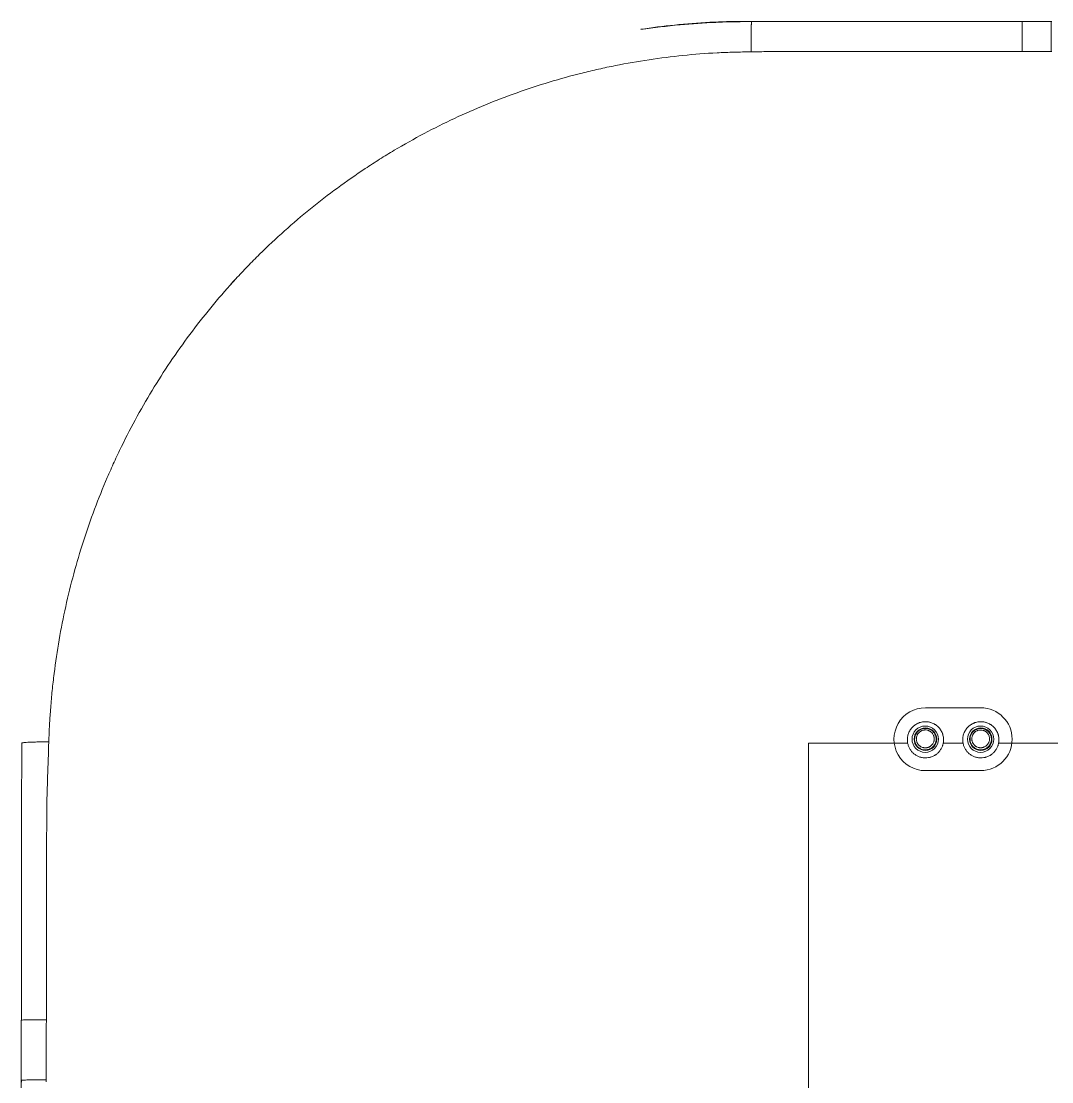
# Model space of a CAD drawing. Header units: inches. Extents: x 3778 to 56227, y -16914 to 35091.
# Drawn here: x 37742.9 to 37798.9, y 8417.1 to 8474.7 of the extents above; entities that cross this region are included whole.
import ezdxf

# ---------------------------------------------------------------- set-up
doc = ezdxf.new("R2010")
doc.units = ezdxf.units.IN
doc.header["$LTSCALE"] = 100
doc.header["$MEASUREMENT"] = 0
doc.layers.add('mark-B', color=2, linetype='Continuous', lineweight=20)
doc.layers.add('RC-LIGHT', color=7, linetype='Continuous')

# ---------------------------------------------------------------- blocks, each defined once
blk = doc.blocks.new('무풍1way 일반')
at = {"layer": 'mark-B'}
for p, q in [((548.247, -459.67), (551.257, -459.669)), ((551.256, -463.086), (548.246, -463.084)), ((544.387, -498.779), (544.412, -498.779)), ((544.387, -498.779), (544.412, -498.779))]:
    blk.add_line(p, q, dxfattribs=at)
for centre, radius in [((548.255, -461.376), 0.715), ((548.255, -461.376), 0.715), ((548.255, -461.376), 0.715), ((548.255, -461.376), 0.715), ((548.248, -461.377), 0.61), ((551.267, -461.376), 0.715), ((551.267, -461.376), 0.715), ((551.267, -461.376), 0.715), ((551.267, -461.376), 0.715), ((551.257, -461.377), 0.614)]:
    blk.add_circle(centre, radius, dxfattribs=at)
for centre, radius, start, end in [((548.248, -461.377), 1.707, 90.01687, 269.95425), ((551.257, -461.377), 1.709, 269.95425, 90.01687)]:
    blk.add_arc(centre, radius, start, end, dxfattribs=at)
for centre, major_axis, ratio, start_param, end_param in [((598.086, -446.103), (2.309, 0), 0.009278, 5.140828, 6.269135), ((598.086, -446.103), (2.309, 0), 0.009278, 5.140828, 6.269135), ((545.995, -498.092), (0, -2.309), 0.000111, 0.01394, 1.26906), ((545.995, -498.092), (0, -2.309), 0.000111, 0.01394, 1.26906)]:
    blk.add_ellipse(centre, major_axis=major_axis, ratio=ratio, start_param=start_param, end_param=end_param, dxfattribs=at)
for points, degree in [([(600.325, -40.672), (600.375, -174.728), (600.395, -308.782), (600.411, -442.837)], 3), ([(600.325, -40.672), (600.375, -174.728), (600.395, -308.782), (600.411, -442.837)], 3), ([(600.395, -442.837), (600.411, -442.837)], 1), ([(600.395, -442.837), (600.411, -442.837)], 1), ([(550.287, -461.163), (549.929, -461.163), (549.57, -461.163), (549.212, -461.163)], 3), ([(550.287, -461.163), (549.929, -461.163), (549.57, -461.163), (549.212, -461.163)], 3), ([(557.612, -461.163), (555.816, -461.163), (554.02, -461.163), (552.222, -461.163)], 3), ([(557.612, -461.163), (555.816, -461.163), (554.02, -461.163), (552.222, -461.163)], 3), ([(600.373, -461.165), (600.389, -461.165)], 1), ([(600.373, -461.165), (600.389, -461.165)], 1), ([(544.412, -500.402), (544.404, -500.402), (544.395, -500.402), (544.387, -500.402)], 3), ([(544.412, -500.402), (544.404, -500.402), (544.395, -500.402), (544.387, -500.402)], 3), ([(544.412, -500.401), (544.412, -500.417)], 1), ([(544.412, -500.401), (544.412, -500.417)], 1)]:
    blk.add_open_spline(points, degree=degree, dxfattribs=at)
for points, knots in [([(557.612, -435.582), (557.612, -437.719), (557.612, -439.855), (557.612, -443.057), (557.612, -444.124), (557.612, -446.257), (557.612, -447.324), (557.612, -450.522), (557.612, -452.653), (557.612, -455.846), (557.612, -456.91), (557.612, -459.037), (557.612, -460.1), (557.612, -461.163)], [0, 0, 0, 0, 0.25, 0.25, 0.375, 0.375, 0.5, 0.5, 0.75, 0.75, 0.875, 0.875, 1, 1, 1, 1]), ([(557.612, -435.582), (557.612, -437.719), (557.612, -439.855), (557.612, -443.057), (557.612, -444.124), (557.612, -446.257), (557.612, -447.324), (557.612, -450.522), (557.612, -452.653), (557.612, -455.846), (557.612, -456.91), (557.612, -459.037), (557.612, -460.1), (557.612, -461.163)], [0, 0, 0, 0, 0.25, 0.25, 0.375, 0.375, 0.5, 0.5, 0.75, 0.75, 0.875, 0.875, 1, 1, 1, 1]), ([(599.045, -446.123), (599.045, -446.036), (599.046, -445.948), (599.046, -445.527), (599.046, -445.193), (599.047, -444.332), (599.047, -443.805), (599.047, -443.137), (599.047, -442.996), (599.047, -442.855)], [0, 0, 0, 0, 0.080228, 0.080228, 0.386806, 0.386806, 0.870453, 0.870453, 1, 1, 1, 1]), ([(599.045, -446.123), (599.045, -446.036), (599.046, -445.948), (599.046, -445.527), (599.046, -445.193), (599.047, -444.332), (599.047, -443.805), (599.047, -443.137), (599.047, -442.996), (599.047, -442.855)], [0, 0, 0, 0, 0.080228, 0.080228, 0.386806, 0.386806, 0.870453, 0.870453, 1, 1, 1, 1]), ([(599.047, -442.855), (599.047, -442.819), (599.047, -442.784), (599.047, -442.748), (599.047, -442.748), (599.047, -442.748)], [0, 0, 0, 0, 0.999608, 0.999608, 1, 1, 1, 1]), ([(599.047, -442.855), (599.047, -442.819), (599.047, -442.784), (599.047, -442.748), (599.047, -442.748), (599.047, -442.748)], [0, 0, 0, 0, 0.999608, 0.999608, 1, 1, 1, 1]), ([(600.395, -442.837), (600.393, -442.838), (600.384, -442.839), (600.351, -442.841), (600.327, -442.842), (600.263, -442.843), (600.224, -442.844), (600.133, -442.846), (600.08, -442.847), (599.961, -442.848), (599.896, -442.849), (599.753, -442.851), (599.676, -442.851), (599.511, -442.853), (599.424, -442.853), (599.241, -442.854), (599.146, -442.855), (599.047, -442.855)], [0, 0, 0, 0, 0.125, 0.125, 0.25, 0.25, 0.375, 0.375, 0.5, 0.5, 0.625, 0.625, 0.75, 0.75, 0.875, 0.875, 1, 1, 1, 1]), ([(600.395, -442.837), (600.393, -442.838), (600.384, -442.839), (600.351, -442.841), (600.327, -442.842), (600.263, -442.843), (600.224, -442.844), (600.133, -442.846), (600.08, -442.847), (599.961, -442.848), (599.896, -442.849), (599.753, -442.851), (599.676, -442.851), (599.511, -442.853), (599.424, -442.853), (599.241, -442.854), (599.146, -442.855), (599.047, -442.855)], [0, 0, 0, 0, 0.125, 0.125, 0.25, 0.25, 0.375, 0.375, 0.5, 0.5, 0.625, 0.625, 0.75, 0.75, 0.875, 0.875, 1, 1, 1, 1]), ([(600.395, -442.728), (600.395, -442.729), (600.395, -442.729), (600.395, -442.766), (600.395, -442.801), (600.395, -442.837)], [0, 0, 0, 0, 0.013547, 0.013547, 1, 1, 1, 1]), ([(600.395, -442.728), (600.395, -442.729), (600.395, -442.729), (600.395, -442.766), (600.395, -442.801), (600.395, -442.837)], [0, 0, 0, 0, 0.013547, 0.013547, 1, 1, 1, 1]), ([(600.411, -442.837), (600.411, -443.109), (600.411, -443.381), (600.412, -443.926), (600.412, -444.198), (600.412, -445.015), (600.412, -445.559), (600.412, -446.104)], [0, 0, 0, 0, 0.25, 0.25, 0.5, 0.5, 1, 1, 1, 1]), ([(600.411, -442.837), (600.411, -443.109), (600.411, -443.381), (600.412, -443.926), (600.412, -444.198), (600.412, -445.015), (600.412, -445.559), (600.412, -446.104)], [0, 0, 0, 0, 0.25, 0.25, 0.5, 0.5, 1, 1, 1, 1]), ([(598.913, -461.234), (598.933, -460.605), (598.953, -459.975), (598.984, -459.031), (598.994, -458.717), (599.007, -458.323), (599.01, -458.245), (599.014, -458.127), (599.015, -458.087), (599.018, -458.009), (599.019, -457.969), (599.022, -457.851), (599.023, -457.773), (599.025, -457.615), (599.025, -457.537), (599.026, -457.379), (599.026, -457.3), (599.026, -457.143), (599.027, -456.907), (599.027, -456.671), (599.028, -456.198), (599.029, -455.884), (599.031, -454.939), (599.032, -454.309), (599.039, -451.161), (599.043, -448.642), (599.045, -446.123)], [0, 0, 0, 0, 0.125, 0.125, 0.1875, 0.1875, 0.203125, 0.203125, 0.210938, 0.210938, 0.21875, 0.21875, 0.234375, 0.234375, 0.25, 0.25, 0.265625, 0.265625, 0.28125, 0.3125, 0.3125, 0.375, 0.375, 0.5, 0.5, 1, 1, 1, 1]), ([(598.913, -461.234), (598.933, -460.605), (598.953, -459.975), (598.984, -459.031), (598.994, -458.717), (599.007, -458.323), (599.01, -458.245), (599.014, -458.127), (599.015, -458.087), (599.018, -458.009), (599.019, -457.969), (599.022, -457.851), (599.023, -457.773), (599.025, -457.615), (599.025, -457.537), (599.026, -457.379), (599.026, -457.3), (599.026, -457.143), (599.027, -456.907), (599.027, -456.671), (599.028, -456.198), (599.029, -455.884), (599.031, -454.939), (599.032, -454.309), (599.039, -451.161), (599.043, -448.642), (599.045, -446.123)], [0, 0, 0, 0, 0.125, 0.125, 0.1875, 0.1875, 0.203125, 0.203125, 0.210937, 0.210937, 0.21875, 0.21875, 0.234375, 0.234375, 0.25, 0.25, 0.265625, 0.265625, 0.28125, 0.3125, 0.3125, 0.375, 0.375, 0.5, 0.5, 1, 1, 1, 1]), ([(600.395, -446.104), (600.395, -448.614), (600.394, -451.125), (600.393, -454.262), (600.393, -454.89), (600.393, -456.145), (600.393, -456.773), (600.392, -457.557), (600.392, -457.714), (600.391, -458.028), (600.39, -458.185), (600.389, -458.656), (600.388, -458.969), (600.383, -459.91), (600.379, -460.538), (600.373, -461.165)], [0, 0, 0, 0, 0.5, 0.5, 0.625, 0.625, 0.75, 0.75, 0.78125, 0.78125, 0.8125, 0.8125, 0.875, 0.875, 1, 1, 1, 1]), ([(600.395, -446.104), (600.395, -448.614), (600.394, -451.125), (600.393, -454.262), (600.393, -454.89), (600.393, -456.145), (600.393, -456.773), (600.392, -457.557), (600.392, -457.714), (600.391, -458.028), (600.39, -458.185), (600.389, -458.656), (600.388, -458.969), (600.383, -459.91), (600.379, -460.538), (600.373, -461.165)], [0, 0, 0, 0, 0.5, 0.5, 0.625, 0.625, 0.75, 0.75, 0.78125, 0.78125, 0.8125, 0.8125, 0.875, 0.875, 1, 1, 1, 1]), ([(547.276, -461.163), (547.282, -461.135), (547.291, -461.094), (547.303, -461.053), (547.312, -461.026), (547.317, -461.012), (547.342, -460.945), (547.366, -460.894), (547.409, -460.821), (547.425, -460.797), (547.458, -460.751), (547.475, -460.728), (547.531, -460.662), (547.571, -460.622), (547.637, -460.568), (547.66, -460.551), (547.695, -460.526), (547.707, -460.518), (547.731, -460.503), (547.744, -460.495), (547.806, -460.46), (547.858, -460.436), (547.938, -460.407), (547.965, -460.399), (548.007, -460.388), (548.021, -460.384), (548.049, -460.378), (548.063, -460.376), (548.134, -460.364), (548.191, -460.359), (548.276, -460.359), (548.305, -460.361), (548.362, -460.366), (548.39, -460.37), (548.474, -460.385), (548.529, -460.4), (548.609, -460.429), (548.635, -460.44), (548.687, -460.464), (548.713, -460.478), (548.786, -460.52), (548.832, -460.553), (548.897, -460.607), (548.918, -460.626), (548.959, -460.667), (548.978, -460.688), (549.033, -460.752), (549.065, -460.798), (549.108, -460.871), (549.121, -460.896), (549.146, -460.948), (549.157, -460.974), (549.186, -461.053), (549.201, -461.107), (549.212, -461.163)], [0, 0, 0, 0, 0.03125, 0.046875, 0.046875, 0.0625, 0.0625, 0.125, 0.125, 0.15625, 0.15625, 0.1875, 0.1875, 0.25, 0.25, 0.28125, 0.28125, 0.296875, 0.296875, 0.3125, 0.3125, 0.375, 0.375, 0.40625, 0.40625, 0.421875, 0.421875, 0.4375, 0.4375, 0.5, 0.5, 0.53125, 0.53125, 0.5625, 0.5625, 0.625, 0.625, 0.65625, 0.65625, 0.6875, 0.6875, 0.75, 0.75, 0.78125, 0.78125, 0.8125, 0.8125, 0.875, 0.875, 0.90625, 0.90625, 0.9375, 0.9375, 1, 1, 1, 1]), ([(547.276, -461.163), (547.282, -461.135), (547.291, -461.094), (547.303, -461.053), (547.312, -461.026), (547.317, -461.012), (547.342, -460.945), (547.366, -460.894), (547.409, -460.821), (547.425, -460.797), (547.458, -460.751), (547.475, -460.728), (547.531, -460.662), (547.571, -460.622), (547.637, -460.568), (547.66, -460.551), (547.695, -460.526), (547.707, -460.518), (547.731, -460.503), (547.744, -460.495), (547.806, -460.46), (547.858, -460.436), (547.938, -460.407), (547.965, -460.399), (548.007, -460.388), (548.021, -460.384), (548.049, -460.378), (548.063, -460.376), (548.134, -460.364), (548.191, -460.359), (548.276, -460.359), (548.305, -460.361), (548.362, -460.366), (548.39, -460.37), (548.474, -460.385), (548.529, -460.4), (548.609, -460.429), (548.635, -460.44), (548.687, -460.464), (548.713, -460.478), (548.786, -460.52), (548.832, -460.553), (548.897, -460.607), (548.918, -460.626), (548.959, -460.667), (548.978, -460.688), (549.033, -460.752), (549.065, -460.798), (549.108, -460.871), (549.121, -460.896), (549.146, -460.948), (549.157, -460.974), (549.186, -461.053), (549.201, -461.107), (549.212, -461.163)], [0, 0, 0, 0, 0.03125, 0.046875, 0.046875, 0.0625, 0.0625, 0.125, 0.125, 0.15625, 0.15625, 0.1875, 0.1875, 0.25, 0.25, 0.28125, 0.28125, 0.296875, 0.296875, 0.3125, 0.3125, 0.375, 0.375, 0.40625, 0.40625, 0.421875, 0.421875, 0.4375, 0.4375, 0.5, 0.5, 0.53125, 0.53125, 0.5625, 0.5625, 0.625, 0.625, 0.65625, 0.65625, 0.6875, 0.6875, 0.75, 0.75, 0.78125, 0.78125, 0.8125, 0.8125, 0.875, 0.875, 0.90625, 0.90625, 0.9375, 0.9375, 1, 1, 1, 1]), ([(550.287, -461.163), (550.292, -461.135), (550.302, -461.094), (550.314, -461.053), (550.323, -461.026), (550.328, -461.012), (550.353, -460.945), (550.377, -460.894), (550.42, -460.821), (550.436, -460.797), (550.469, -460.751), (550.486, -460.728), (550.542, -460.662), (550.582, -460.623), (550.648, -460.568), (550.671, -460.551), (550.706, -460.526), (550.718, -460.518), (550.743, -460.503), (550.755, -460.496), (550.817, -460.46), (550.869, -460.437), (550.949, -460.408), (550.977, -460.399), (551.018, -460.388), (551.033, -460.385), (551.061, -460.379), (551.075, -460.376), (551.145, -460.364), (551.202, -460.36), (551.287, -460.36), (551.316, -460.361), (551.373, -460.367), (551.401, -460.371), (551.485, -460.386), (551.54, -460.401), (551.62, -460.43), (551.646, -460.441), (551.698, -460.465), (551.723, -460.478), (551.797, -460.521), (551.843, -460.553), (551.908, -460.608), (551.929, -460.627), (551.969, -460.667), (551.988, -460.688), (552.043, -460.753), (552.075, -460.799), (552.118, -460.871), (552.131, -460.897), (552.156, -460.948), (552.167, -460.974), (552.196, -461.053), (552.211, -461.107), (552.222, -461.163)], [0, 0, 0, 0, 0.03125, 0.046875, 0.046875, 0.0625, 0.0625, 0.125, 0.125, 0.15625, 0.15625, 0.1875, 0.1875, 0.25, 0.25, 0.28125, 0.28125, 0.296875, 0.296875, 0.3125, 0.3125, 0.375, 0.375, 0.40625, 0.40625, 0.421875, 0.421875, 0.4375, 0.4375, 0.5, 0.5, 0.53125, 0.53125, 0.5625, 0.5625, 0.625, 0.625, 0.65625, 0.65625, 0.6875, 0.6875, 0.75, 0.75, 0.78125, 0.78125, 0.8125, 0.8125, 0.875, 0.875, 0.90625, 0.90625, 0.9375, 0.9375, 1, 1, 1, 1]), ([(550.287, -461.163), (550.292, -461.135), (550.302, -461.094), (550.314, -461.053), (550.323, -461.026), (550.328, -461.012), (550.353, -460.945), (550.377, -460.894), (550.42, -460.821), (550.436, -460.797), (550.469, -460.751), (550.486, -460.728), (550.542, -460.662), (550.582, -460.623), (550.648, -460.568), (550.671, -460.551), (550.706, -460.526), (550.718, -460.518), (550.743, -460.503), (550.755, -460.496), (550.817, -460.46), (550.869, -460.437), (550.949, -460.408), (550.977, -460.399), (551.018, -460.388), (551.033, -460.385), (551.061, -460.379), (551.075, -460.376), (551.145, -460.364), (551.202, -460.36), (551.287, -460.36), (551.316, -460.361), (551.373, -460.367), (551.401, -460.371), (551.485, -460.386), (551.54, -460.401), (551.62, -460.43), (551.646, -460.441), (551.698, -460.465), (551.723, -460.478), (551.797, -460.521), (551.843, -460.553), (551.908, -460.608), (551.929, -460.627), (551.969, -460.667), (551.988, -460.688), (552.043, -460.753), (552.075, -460.799), (552.118, -460.871), (552.131, -460.897), (552.156, -460.948), (552.167, -460.974), (552.196, -461.053), (552.211, -461.107), (552.222, -461.163)], [0, 0, 0, 0, 0.03125, 0.046875, 0.046875, 0.0625, 0.0625, 0.125, 0.125, 0.15625, 0.15625, 0.1875, 0.1875, 0.25, 0.25, 0.28125, 0.28125, 0.296875, 0.296875, 0.3125, 0.3125, 0.375, 0.375, 0.40625, 0.40625, 0.421875, 0.421875, 0.4375, 0.4375, 0.5, 0.5, 0.53125, 0.53125, 0.5625, 0.5625, 0.625, 0.625, 0.65625, 0.65625, 0.6875, 0.6875, 0.75, 0.75, 0.78125, 0.78125, 0.8125, 0.8125, 0.875, 0.875, 0.90625, 0.90625, 0.9375, 0.9375, 1, 1, 1, 1]), ([(547.276, -461.163), (546.73, -461.163), (546.184, -461.163), (545.091, -461.163), (544.545, -461.163), (542.905, -461.163), (541.812, -461.163), (539.626, -461.163), (538.533, -461.163), (536.893, -461.163), (536.347, -461.163), (535.527, -461.163), (535.253, -461.163), (534.707, -461.163), (534.433, -461.163), (534.16, -461.163)], [0, 0, 0, 0, 0.125, 0.125, 0.25, 0.25, 0.5, 0.5, 0.75, 0.75, 0.875, 0.875, 0.9375, 0.9375, 1, 1, 1, 1]), ([(547.276, -461.163), (546.73, -461.163), (546.184, -461.163), (545.091, -461.163), (544.545, -461.163), (542.905, -461.163), (541.812, -461.163), (539.626, -461.163), (538.533, -461.163), (536.893, -461.163), (536.347, -461.163), (535.527, -461.163), (535.253, -461.163), (534.707, -461.163), (534.433, -461.163), (534.16, -461.163)], [0, 0, 0, 0, 0.125, 0.125, 0.25, 0.25, 0.5, 0.5, 0.75, 0.75, 0.875, 0.875, 0.9375, 0.9375, 1, 1, 1, 1]), ([(549.212, -461.163), (549.225, -461.234), (549.23, -461.305), (549.227, -461.412), (549.224, -461.448), (549.216, -461.502), (549.213, -461.519), (549.206, -461.555), (549.202, -461.572), (549.18, -461.659), (549.155, -461.726), (549.113, -461.807), (549.105, -461.823), (549.087, -461.854), (549.077, -461.87), (549.047, -461.915), (549.005, -461.973), (548.956, -462.026), (548.917, -462.064), (548.903, -462.076), (548.876, -462.1), (548.862, -462.111), (548.79, -462.167), (548.729, -462.205), (548.647, -462.243), (548.63, -462.25), (548.596, -462.264), (548.579, -462.27), (548.527, -462.288), (548.458, -462.307), (548.386, -462.319), (548.332, -462.325), (548.314, -462.327), (548.277, -462.328), (548.259, -462.329), (548.169, -462.328), (548.097, -462.32), (548.009, -462.3), (547.991, -462.296), (547.956, -462.286), (547.939, -462.28), (547.888, -462.262), (547.821, -462.235), (547.758, -462.201), (547.712, -462.172), (547.697, -462.162), (547.667, -462.142), (547.652, -462.131), (547.582, -462.075), (547.53, -462.026), (547.462, -461.942), (547.44, -461.913), (547.401, -461.853), (547.365, -461.791), (547.336, -461.726), (547.317, -461.676), (547.311, -461.659), (547.301, -461.624), (547.296, -461.607), (547.273, -461.52), (547.263, -461.45), (547.26, -461.36), (547.26, -461.342), (547.26, -461.306), (547.261, -461.288), (547.265, -461.234), (547.27, -461.198), (547.276, -461.163)], [0, 0, 0, 0, 0.0625, 0.0625, 0.09375, 0.09375, 0.109375, 0.109375, 0.125, 0.125, 0.1875, 0.1875, 0.203125, 0.203125, 0.21875, 0.21875, 0.25, 0.28125, 0.28125, 0.296875, 0.296875, 0.3125, 0.3125, 0.375, 0.375, 0.390625, 0.390625, 0.40625, 0.40625, 0.4375, 0.46875, 0.46875, 0.484375, 0.484375, 0.5, 0.5, 0.5625, 0.5625, 0.578125, 0.578125, 0.59375, 0.59375, 0.625, 0.65625, 0.65625, 0.671875, 0.671875, 0.6875, 0.6875, 0.75, 0.75, 0.78125, 0.78125, 0.8125, 0.84375, 0.84375, 0.859375, 0.859375, 0.875, 0.875, 0.9375, 0.9375, 0.953125, 0.953125, 0.96875, 0.96875, 1, 1, 1, 1]), ([(549.212, -461.163), (549.225, -461.234), (549.23, -461.305), (549.227, -461.412), (549.224, -461.448), (549.216, -461.502), (549.213, -461.519), (549.206, -461.555), (549.202, -461.572), (549.18, -461.659), (549.155, -461.726), (549.113, -461.807), (549.105, -461.823), (549.087, -461.854), (549.077, -461.87), (549.047, -461.915), (549.005, -461.973), (548.956, -462.026), (548.917, -462.064), (548.903, -462.076), (548.876, -462.1), (548.862, -462.111), (548.79, -462.167), (548.729, -462.205), (548.647, -462.243), (548.63, -462.25), (548.596, -462.264), (548.579, -462.27), (548.527, -462.288), (548.458, -462.307), (548.386, -462.319), (548.332, -462.325), (548.314, -462.327), (548.277, -462.328), (548.259, -462.329), (548.169, -462.328), (548.097, -462.32), (548.009, -462.3), (547.991, -462.296), (547.956, -462.286), (547.939, -462.28), (547.888, -462.262), (547.821, -462.235), (547.758, -462.201), (547.712, -462.172), (547.697, -462.162), (547.667, -462.142), (547.652, -462.131), (547.582, -462.075), (547.53, -462.026), (547.462, -461.942), (547.44, -461.913), (547.401, -461.853), (547.365, -461.791), (547.336, -461.726), (547.317, -461.676), (547.311, -461.659), (547.301, -461.624), (547.296, -461.607), (547.273, -461.52), (547.263, -461.45), (547.26, -461.36), (547.26, -461.342), (547.26, -461.306), (547.261, -461.288), (547.265, -461.234), (547.27, -461.198), (547.276, -461.163)], [0, 0, 0, 0, 0.0625, 0.0625, 0.09375, 0.09375, 0.109375, 0.109375, 0.125, 0.125, 0.1875, 0.1875, 0.203125, 0.203125, 0.21875, 0.21875, 0.25, 0.28125, 0.28125, 0.296875, 0.296875, 0.3125, 0.3125, 0.375, 0.375, 0.390625, 0.390625, 0.40625, 0.40625, 0.4375, 0.46875, 0.46875, 0.484375, 0.484375, 0.5, 0.5, 0.5625, 0.5625, 0.578125, 0.578125, 0.59375, 0.59375, 0.625, 0.65625, 0.65625, 0.671875, 0.671875, 0.6875, 0.6875, 0.75, 0.75, 0.78125, 0.78125, 0.8125, 0.84375, 0.84375, 0.859375, 0.859375, 0.875, 0.875, 0.9375, 0.9375, 0.953125, 0.953125, 0.96875, 0.96875, 1, 1, 1, 1]), ([(547.888, -461.836), (547.858, -461.812), (547.83, -461.785), (547.793, -461.742), (547.781, -461.727), (547.759, -461.696), (547.749, -461.68), (547.722, -461.63), (547.706, -461.595), (547.689, -461.541), (547.684, -461.523), (547.675, -461.486), (547.672, -461.467), (547.665, -461.411), (547.664, -461.373), (547.67, -461.296), (547.677, -461.259), (547.692, -461.204), (547.698, -461.186), (547.711, -461.151), (547.719, -461.133), (547.745, -461.082), (547.765, -461.05), (547.8, -461.005), (547.813, -460.99), (547.84, -460.962), (547.853, -460.949), (547.897, -460.912), (547.928, -460.89), (547.978, -460.861), (547.995, -460.853), (548.03, -460.837), (548.066, -460.824), (548.103, -460.814), (548.131, -460.807), (548.14, -460.805), (548.159, -460.802), (548.169, -460.801), (548.217, -460.795), (548.255, -460.794), (548.312, -460.799), (548.331, -460.801), (548.359, -460.806), (548.369, -460.808), (548.387, -460.812), (548.397, -460.815), (548.442, -460.827), (548.478, -460.841), (548.529, -460.867), (548.546, -460.877), (548.578, -460.897), (548.593, -460.909), (548.624, -460.932), (548.638, -460.945), (548.666, -460.971), (548.679, -460.985), (548.715, -461.028), (548.737, -461.059), (548.765, -461.109), (548.774, -461.126), (548.789, -461.161), (548.802, -461.196), (548.812, -461.233), (548.821, -461.27), (548.824, -461.289), (548.831, -461.346), (548.832, -461.383), (548.828, -461.44), (548.825, -461.459), (548.819, -461.497), (548.814, -461.515), (548.799, -461.57), (548.786, -461.606), (548.76, -461.657), (548.75, -461.674), (548.73, -461.706), (548.719, -461.721), (548.684, -461.766), (548.658, -461.794), (548.599, -461.844), (548.568, -461.866), (548.518, -461.894), (548.501, -461.903), (548.466, -461.918), (548.448, -461.925), (548.393, -461.943), (548.356, -461.952), (548.308, -461.957), (548.299, -461.958), (548.28, -461.96), (548.27, -461.96), (548.241, -461.961), (548.222, -461.96), (548.165, -461.956), (548.128, -461.949), (548.081, -461.936), (548.072, -461.933), (548.054, -461.927), (548.027, -461.917), (547.984, -461.898), (547.951, -461.879), (547.918, -461.859), (547.903, -461.847), (547.888, -461.836)], [0, 0, 0, 0, 0.03125, 0.03125, 0.046875, 0.046875, 0.0625, 0.0625, 0.09375, 0.09375, 0.109375, 0.109375, 0.125, 0.125, 0.15625, 0.15625, 0.1875, 0.1875, 0.203125, 0.203125, 0.21875, 0.21875, 0.25, 0.25, 0.265625, 0.265625, 0.28125, 0.28125, 0.3125, 0.3125, 0.328125, 0.328125, 0.34375, 0.359375, 0.359375, 0.367187, 0.367187, 0.375, 0.375, 0.40625, 0.40625, 0.421875, 0.421875, 0.429687, 0.429687, 0.4375, 0.4375, 0.46875, 0.46875, 0.484375, 0.484375, 0.5, 0.5, 0.515625, 0.515625, 0.53125, 0.53125, 0.5625, 0.5625, 0.578125, 0.578125, 0.59375, 0.609375, 0.609375, 0.625, 0.625, 0.65625, 0.65625, 0.671875, 0.671875, 0.6875, 0.6875, 0.71875, 0.71875, 0.734375, 0.734375, 0.75, 0.75, 0.78125, 0.78125, 0.8125, 0.8125, 0.828125, 0.828125, 0.84375, 0.84375, 0.875, 0.875, 0.882812, 0.882812, 0.890625, 0.890625, 0.90625, 0.90625, 0.9375, 0.9375, 0.945312, 0.945312, 0.953125, 0.96875, 0.984375, 0.984375, 1, 1, 1, 1]), ([(547.954, -461.772), (547.967, -461.782), (547.98, -461.791), (548.007, -461.808), (548.034, -461.824), (548.063, -461.837), (548.092, -461.848), (548.107, -461.853), (548.153, -461.866), (548.184, -461.872), (548.231, -461.875), (548.247, -461.876), (548.279, -461.875), (548.295, -461.874), (548.342, -461.868), (548.373, -461.861), (548.419, -461.846), (548.434, -461.841), (548.463, -461.828), (548.477, -461.821), (548.518, -461.797), (548.544, -461.779), (548.592, -461.737), (548.614, -461.714), (548.643, -461.677), (548.652, -461.664), (548.669, -461.637), (548.677, -461.623), (548.698, -461.581), (548.709, -461.552), (548.722, -461.506), (548.725, -461.491), (548.731, -461.46), (548.733, -461.444), (548.736, -461.397), (548.735, -461.366), (548.73, -461.319), (548.727, -461.303), (548.72, -461.273), (548.712, -461.243), (548.701, -461.213), (548.688, -461.185), (548.681, -461.171), (548.658, -461.129), (548.64, -461.104), (548.609, -461.068), (548.599, -461.057), (548.576, -461.035), (548.564, -461.024), (548.539, -461.005), (548.526, -460.996), (548.5, -460.978), (548.486, -460.971), (548.443, -460.949), (548.414, -460.938), (548.368, -460.925), (548.353, -460.921), (548.322, -460.916), (548.306, -460.914), (548.259, -460.91), (548.227, -460.911), (548.187, -460.915), (548.179, -460.917), (548.164, -460.919), (548.14, -460.924), (548.102, -460.934), (548.073, -460.946), (548.043, -460.959), (548.029, -460.966), (547.988, -460.989), (547.962, -461.008), (547.926, -461.039), (547.914, -461.05), (547.892, -461.073), (547.882, -461.085), (547.853, -461.122), (547.836, -461.149), (547.815, -461.191), (547.808, -461.206), (547.797, -461.235), (547.792, -461.25), (547.78, -461.296), (547.774, -461.326), (547.77, -461.39), (547.771, -461.421), (547.776, -461.467), (547.779, -461.483), (547.786, -461.513), (547.79, -461.529), (547.805, -461.574), (547.817, -461.602), (547.84, -461.643), (547.848, -461.656), (547.867, -461.682), (547.876, -461.695), (547.907, -461.731), (547.929, -461.752), (547.954, -461.772)], [0, 0, 0, 0, 0.015625, 0.015625, 0.03125, 0.046875, 0.046875, 0.0625, 0.0625, 0.09375, 0.09375, 0.109375, 0.109375, 0.125, 0.125, 0.15625, 0.15625, 0.171875, 0.171875, 0.1875, 0.1875, 0.21875, 0.21875, 0.25, 0.25, 0.265625, 0.265625, 0.28125, 0.28125, 0.3125, 0.3125, 0.328125, 0.328125, 0.34375, 0.34375, 0.375, 0.375, 0.390625, 0.390625, 0.40625, 0.421875, 0.421875, 0.4375, 0.4375, 0.46875, 0.46875, 0.484375, 0.484375, 0.5, 0.5, 0.515625, 0.515625, 0.53125, 0.53125, 0.5625, 0.5625, 0.578125, 0.578125, 0.59375, 0.59375, 0.625, 0.625, 0.632813, 0.632813, 0.640625, 0.65625, 0.671875, 0.671875, 0.6875, 0.6875, 0.71875, 0.71875, 0.734375, 0.734375, 0.75, 0.75, 0.78125, 0.78125, 0.796875, 0.796875, 0.8125, 0.8125, 0.84375, 0.84375, 0.875, 0.875, 0.890625, 0.890625, 0.90625, 0.90625, 0.9375, 0.9375, 0.953125, 0.953125, 0.96875, 0.96875, 1, 1, 1, 1]), ([(552.222, -461.163), (552.235, -461.234), (552.241, -461.305), (552.237, -461.412), (552.234, -461.448), (552.227, -461.502), (552.224, -461.52), (552.217, -461.555), (552.213, -461.573), (552.19, -461.659), (552.165, -461.727), (552.124, -461.807), (552.115, -461.823), (552.097, -461.855), (552.088, -461.87), (552.058, -461.915), (552.015, -461.973), (551.966, -462.027), (551.927, -462.064), (551.914, -462.077), (551.886, -462.101), (551.872, -462.112), (551.801, -462.168), (551.739, -462.205), (551.657, -462.244), (551.64, -462.251), (551.606, -462.265), (551.589, -462.271), (551.537, -462.289), (551.468, -462.308), (551.396, -462.32), (551.342, -462.326), (551.324, -462.327), (551.287, -462.329), (551.269, -462.33), (551.179, -462.329), (551.107, -462.321), (551.019, -462.301), (551.001, -462.296), (550.966, -462.286), (550.949, -462.281), (550.898, -462.263), (550.831, -462.236), (550.768, -462.201), (550.722, -462.173), (550.707, -462.163), (550.677, -462.142), (550.663, -462.131), (550.592, -462.076), (550.541, -462.026), (550.472, -461.943), (550.451, -461.914), (550.411, -461.854), (550.376, -461.792), (550.347, -461.726), (550.328, -461.676), (550.322, -461.659), (550.311, -461.625), (550.306, -461.607), (550.283, -461.521), (550.273, -461.45), (550.27, -461.36), (550.27, -461.342), (550.271, -461.306), (550.272, -461.288), (550.276, -461.234), (550.28, -461.198), (550.287, -461.163)], [0, 0, 0, 0, 0.0625, 0.0625, 0.09375, 0.09375, 0.109375, 0.109375, 0.125, 0.125, 0.1875, 0.1875, 0.203125, 0.203125, 0.21875, 0.21875, 0.25, 0.28125, 0.28125, 0.296875, 0.296875, 0.3125, 0.3125, 0.375, 0.375, 0.390625, 0.390625, 0.40625, 0.40625, 0.4375, 0.46875, 0.46875, 0.484375, 0.484375, 0.5, 0.5, 0.5625, 0.5625, 0.578125, 0.578125, 0.59375, 0.59375, 0.625, 0.65625, 0.65625, 0.671875, 0.671875, 0.6875, 0.6875, 0.75, 0.75, 0.78125, 0.78125, 0.8125, 0.84375, 0.84375, 0.859375, 0.859375, 0.875, 0.875, 0.9375, 0.9375, 0.953125, 0.953125, 0.96875, 0.96875, 1, 1, 1, 1]), ([(552.222, -461.163), (552.235, -461.234), (552.241, -461.305), (552.237, -461.412), (552.234, -461.448), (552.227, -461.502), (552.224, -461.52), (552.217, -461.555), (552.213, -461.573), (552.19, -461.659), (552.165, -461.727), (552.124, -461.807), (552.115, -461.823), (552.097, -461.855), (552.088, -461.87), (552.058, -461.915), (552.015, -461.973), (551.966, -462.027), (551.927, -462.064), (551.914, -462.077), (551.886, -462.101), (551.872, -462.112), (551.801, -462.168), (551.739, -462.205), (551.657, -462.244), (551.64, -462.251), (551.606, -462.265), (551.589, -462.271), (551.537, -462.289), (551.468, -462.308), (551.396, -462.32), (551.342, -462.326), (551.324, -462.327), (551.287, -462.329), (551.269, -462.33), (551.179, -462.329), (551.107, -462.321), (551.019, -462.301), (551.001, -462.296), (550.966, -462.286), (550.949, -462.281), (550.898, -462.263), (550.831, -462.236), (550.768, -462.201), (550.722, -462.173), (550.707, -462.163), (550.677, -462.142), (550.663, -462.131), (550.592, -462.076), (550.541, -462.026), (550.472, -461.943), (550.451, -461.914), (550.411, -461.854), (550.376, -461.792), (550.347, -461.726), (550.328, -461.676), (550.322, -461.659), (550.311, -461.625), (550.306, -461.607), (550.283, -461.521), (550.273, -461.45), (550.27, -461.36), (550.27, -461.342), (550.271, -461.306), (550.272, -461.288), (550.276, -461.234), (550.28, -461.198), (550.287, -461.163)], [0, 0, 0, 0, 0.0625, 0.0625, 0.09375, 0.09375, 0.109375, 0.109375, 0.125, 0.125, 0.1875, 0.1875, 0.203125, 0.203125, 0.21875, 0.21875, 0.25, 0.28125, 0.28125, 0.296875, 0.296875, 0.3125, 0.3125, 0.375, 0.375, 0.390625, 0.390625, 0.40625, 0.40625, 0.4375, 0.46875, 0.46875, 0.484375, 0.484375, 0.5, 0.5, 0.5625, 0.5625, 0.578125, 0.578125, 0.59375, 0.59375, 0.625, 0.65625, 0.65625, 0.671875, 0.671875, 0.6875, 0.6875, 0.75, 0.75, 0.78125, 0.78125, 0.8125, 0.84375, 0.84375, 0.859375, 0.859375, 0.875, 0.875, 0.9375, 0.9375, 0.953125, 0.953125, 0.96875, 0.96875, 1, 1, 1, 1]), ([(550.924, -461.862), (550.893, -461.84), (550.863, -461.815), (550.823, -461.774), (550.811, -461.759), (550.787, -461.729), (550.775, -461.714), (550.744, -461.666), (550.727, -461.632), (550.705, -461.578), (550.699, -461.56), (550.689, -461.523), (550.684, -461.505), (550.674, -461.449), (550.67, -461.411), (550.671, -461.333), (550.675, -461.295), (550.687, -461.239), (550.692, -461.221), (550.704, -461.184), (550.71, -461.166), (550.733, -461.113), (550.751, -461.079), (550.784, -461.032), (550.796, -461.016), (550.821, -460.987), (550.834, -460.972), (550.875, -460.932), (550.905, -460.908), (550.953, -460.876), (550.97, -460.866), (551.005, -460.849), (551.04, -460.833), (551.076, -460.82), (551.104, -460.812), (551.113, -460.81), (551.132, -460.805), (551.141, -460.803), (551.189, -460.794), (551.227, -460.791), (551.285, -460.792), (551.304, -460.793), (551.333, -460.796), (551.343, -460.798), (551.362, -460.801), (551.371, -460.803), (551.418, -460.813), (551.455, -460.824), (551.508, -460.847), (551.525, -460.856), (551.559, -460.875), (551.575, -460.885), (551.607, -460.907), (551.623, -460.918), (551.652, -460.943), (551.666, -460.956), (551.706, -460.997), (551.729, -461.027), (551.761, -461.076), (551.771, -461.092), (551.788, -461.126), (551.804, -461.161), (551.816, -461.197), (551.827, -461.234), (551.831, -461.253), (551.842, -461.309), (551.845, -461.347), (551.845, -461.404), (551.843, -461.424), (551.839, -461.462), (551.836, -461.481), (551.824, -461.537), (551.813, -461.574), (551.79, -461.627), (551.782, -461.644), (551.763, -461.678), (551.753, -461.694), (551.721, -461.742), (551.696, -461.771), (551.64, -461.826), (551.61, -461.85), (551.562, -461.881), (551.545, -461.891), (551.511, -461.909), (551.493, -461.917), (551.44, -461.938), (551.403, -461.949), (551.355, -461.958), (551.346, -461.959), (551.327, -461.962), (551.317, -461.963), (551.288, -461.965), (551.269, -461.966), (551.211, -461.965), (551.173, -461.961), (551.125, -461.951), (551.116, -461.948), (551.097, -461.943), (551.07, -461.935), (551.025, -461.918), (550.99, -461.902), (550.957, -461.883), (550.94, -461.873), (550.924, -461.862)], [0, 0, 0, 0, 0.03125, 0.03125, 0.046875, 0.046875, 0.0625, 0.0625, 0.09375, 0.09375, 0.109375, 0.109375, 0.125, 0.125, 0.15625, 0.15625, 0.1875, 0.1875, 0.203125, 0.203125, 0.21875, 0.21875, 0.25, 0.25, 0.265625, 0.265625, 0.28125, 0.28125, 0.3125, 0.3125, 0.328125, 0.328125, 0.34375, 0.359375, 0.359375, 0.367187, 0.367187, 0.375, 0.375, 0.40625, 0.40625, 0.421875, 0.421875, 0.429687, 0.429687, 0.4375, 0.4375, 0.46875, 0.46875, 0.484375, 0.484375, 0.5, 0.5, 0.515625, 0.515625, 0.53125, 0.53125, 0.5625, 0.5625, 0.578125, 0.578125, 0.59375, 0.609375, 0.609375, 0.625, 0.625, 0.65625, 0.65625, 0.671875, 0.671875, 0.6875, 0.6875, 0.71875, 0.71875, 0.734375, 0.734375, 0.75, 0.75, 0.78125, 0.78125, 0.8125, 0.8125, 0.828125, 0.828125, 0.84375, 0.84375, 0.875, 0.875, 0.882812, 0.882812, 0.890625, 0.890625, 0.90625, 0.90625, 0.9375, 0.9375, 0.945313, 0.945313, 0.953125, 0.96875, 0.984375, 0.984375, 1, 1, 1, 1]), ([(550.987, -461.794), (551, -461.803), (551.014, -461.812), (551.042, -461.827), (551.07, -461.841), (551.1, -461.852), (551.13, -461.862), (551.146, -461.866), (551.193, -461.876), (551.225, -461.88), (551.272, -461.881), (551.288, -461.88), (551.321, -461.877), (551.337, -461.875), (551.384, -461.866), (551.414, -461.858), (551.459, -461.84), (551.474, -461.833), (551.502, -461.818), (551.516, -461.81), (551.556, -461.784), (551.581, -461.764), (551.627, -461.719), (551.648, -461.694), (551.675, -461.655), (551.683, -461.641), (551.698, -461.613), (551.705, -461.599), (551.724, -461.555), (551.734, -461.524), (551.743, -461.478), (551.746, -461.462), (551.749, -461.43), (551.75, -461.414), (551.751, -461.367), (551.748, -461.336), (551.739, -461.289), (551.735, -461.273), (551.727, -461.243), (551.716, -461.213), (551.703, -461.184), (551.689, -461.156), (551.681, -461.142), (551.655, -461.102), (551.635, -461.077), (551.602, -461.043), (551.591, -461.033), (551.566, -461.012), (551.553, -461.002), (551.527, -460.984), (551.514, -460.976), (551.486, -460.96), (551.471, -460.953), (551.427, -460.934), (551.397, -460.924), (551.35, -460.914), (551.334, -460.912), (551.302, -460.908), (551.286, -460.907), (551.239, -460.906), (551.207, -460.909), (551.167, -460.917), (551.159, -460.918), (551.143, -460.922), (551.12, -460.928), (551.082, -460.941), (551.053, -460.954), (551.025, -460.969), (551.011, -460.977), (550.971, -461.004), (550.946, -461.024), (550.912, -461.057), (550.901, -461.069), (550.88, -461.094), (550.87, -461.107), (550.843, -461.146), (550.828, -461.174), (550.809, -461.218), (550.804, -461.233), (550.794, -461.263), (550.79, -461.279), (550.781, -461.325), (550.777, -461.357), (550.777, -461.421), (550.779, -461.452), (550.788, -461.499), (550.792, -461.514), (550.8, -461.544), (550.806, -461.56), (550.823, -461.604), (550.838, -461.632), (550.864, -461.671), (550.873, -461.684), (550.893, -461.709), (550.903, -461.721), (550.936, -461.755), (550.961, -461.776), (550.987, -461.794)], [0, 0, 0, 0, 0.015625, 0.015625, 0.03125, 0.046875, 0.046875, 0.0625, 0.0625, 0.09375, 0.09375, 0.109375, 0.109375, 0.125, 0.125, 0.15625, 0.15625, 0.171875, 0.171875, 0.1875, 0.1875, 0.21875, 0.21875, 0.25, 0.25, 0.265625, 0.265625, 0.28125, 0.28125, 0.3125, 0.3125, 0.328125, 0.328125, 0.34375, 0.34375, 0.375, 0.375, 0.390625, 0.390625, 0.40625, 0.421875, 0.421875, 0.4375, 0.4375, 0.46875, 0.46875, 0.484375, 0.484375, 0.5, 0.5, 0.515625, 0.515625, 0.53125, 0.53125, 0.5625, 0.5625, 0.578125, 0.578125, 0.59375, 0.59375, 0.625, 0.625, 0.632812, 0.632812, 0.640625, 0.65625, 0.671875, 0.671875, 0.6875, 0.6875, 0.71875, 0.71875, 0.734375, 0.734375, 0.75, 0.75, 0.78125, 0.78125, 0.796875, 0.796875, 0.8125, 0.8125, 0.84375, 0.84375, 0.875, 0.875, 0.890625, 0.890625, 0.90625, 0.90625, 0.9375, 0.9375, 0.953125, 0.953125, 0.96875, 0.96875, 1, 1, 1, 1]), ([(560.726, -498.753), (561.037, -498.748), (561.347, -498.743), (561.812, -498.731), (561.967, -498.726), (562.277, -498.714), (562.431, -498.706), (563.205, -498.666), (563.821, -498.618), (565.668, -498.431), (566.892, -498.248), (568.263, -497.974), (568.415, -497.943), (568.719, -497.878), (569.174, -497.779), (569.625, -497.672), (570.524, -497.447), (571.118, -497.283), (572.295, -496.927), (572.878, -496.735), (574.034, -496.324), (574.607, -496.104), (576.308, -495.405), (577.421, -494.884), (579.058, -494.017), (579.598, -493.714), (580.266, -493.317), (580.399, -493.237), (580.664, -493.075), (581.059, -492.83), (581.45, -492.578), (582.223, -492.066), (582.729, -491.713), (583.723, -490.983), (584.698, -490.229), (585.636, -489.43), (586.556, -488.607), (587.007, -488.183), (587.669, -487.53), (587.887, -487.31), (588.211, -486.974), (588.318, -486.862), (588.531, -486.636), (589.059, -486.069), (589.567, -485.488), (590.749, -484.068), (591.488, -483.088), (592.524, -481.568), (592.857, -481.053), (593.499, -480.007), (593.808, -479.475), (594.401, -478.395), (594.686, -477.847), (595.026, -477.151), (595.093, -477.012), (595.226, -476.731), (595.292, -476.59), (595.486, -476.167), (595.612, -475.884), (596.223, -474.463), (596.655, -473.31), (597.219, -471.557), (597.393, -470.969), (597.714, -469.785), (597.86, -469.189), (598.125, -467.99), (598.244, -467.387), (598.454, -466.172), (598.545, -465.561), (598.641, -464.792), (598.659, -464.638), (598.694, -464.329), (598.711, -464.175), (598.758, -463.712), (598.8, -463.248), (598.833, -462.784), (598.849, -462.551), (598.854, -462.474), (598.863, -462.319), (598.867, -462.242), (598.888, -461.854), (598.901, -461.544), (598.912, -461.234)], [0, 0, 0, 0, 0.015625, 0.015625, 0.023437, 0.023437, 0.03125, 0.03125, 0.0625, 0.0625, 0.125, 0.125, 0.132812, 0.132812, 0.140625, 0.15625, 0.15625, 0.1875, 0.1875, 0.21875, 0.21875, 0.25, 0.25, 0.3125, 0.3125, 0.34375, 0.34375, 0.351562, 0.351562, 0.359375, 0.375, 0.375, 0.40625, 0.40625, 0.4375, 0.46875, 0.46875, 0.5, 0.5, 0.515625, 0.515625, 0.523437, 0.523437, 0.53125, 0.5625, 0.5625, 0.625, 0.625, 0.65625, 0.65625, 0.6875, 0.6875, 0.71875, 0.71875, 0.726562, 0.726562, 0.734375, 0.734375, 0.75, 0.75, 0.8125, 0.8125, 0.84375, 0.84375, 0.875, 0.875, 0.90625, 0.90625, 0.9375, 0.9375, 0.945312, 0.945312, 0.953125, 0.953125, 0.96875, 0.976563, 0.976563, 0.980469, 0.980469, 0.984375, 0.984375, 1, 1, 1, 1]), ([(560.726, -498.753), (561.037, -498.748), (561.347, -498.743), (561.812, -498.731), (561.967, -498.726), (562.277, -498.714), (562.431, -498.706), (563.205, -498.666), (563.821, -498.618), (565.668, -498.431), (566.892, -498.248), (568.263, -497.974), (568.415, -497.943), (568.719, -497.878), (569.174, -497.779), (569.625, -497.672), (570.524, -497.447), (571.118, -497.283), (572.295, -496.927), (572.878, -496.735), (574.034, -496.324), (574.607, -496.104), (576.308, -495.405), (577.421, -494.884), (579.058, -494.017), (579.598, -493.714), (580.266, -493.317), (580.399, -493.237), (580.664, -493.075), (581.059, -492.83), (581.45, -492.578), (582.223, -492.066), (582.729, -491.713), (583.723, -490.983), (584.698, -490.229), (585.636, -489.43), (586.556, -488.607), (587.007, -488.183), (587.669, -487.53), (587.887, -487.31), (588.211, -486.974), (588.318, -486.862), (588.531, -486.636), (589.059, -486.069), (589.567, -485.488), (590.749, -484.068), (591.488, -483.088), (592.524, -481.568), (592.857, -481.053), (593.499, -480.007), (593.808, -479.475), (594.401, -478.395), (594.686, -477.847), (595.026, -477.151), (595.093, -477.012), (595.226, -476.731), (595.292, -476.59), (595.486, -476.167), (595.612, -475.884), (596.223, -474.463), (596.655, -473.31), (597.219, -471.557), (597.393, -470.969), (597.714, -469.785), (597.86, -469.189), (598.125, -467.99), (598.244, -467.387), (598.454, -466.172), (598.545, -465.561), (598.641, -464.792), (598.659, -464.638), (598.694, -464.329), (598.711, -464.175), (598.758, -463.712), (598.8, -463.248), (598.833, -462.784), (598.849, -462.551), (598.854, -462.474), (598.863, -462.319), (598.867, -462.242), (598.888, -461.854), (598.901, -461.544), (598.912, -461.234)], [0, 0, 0, 0, 0.015625, 0.015625, 0.023437, 0.023437, 0.03125, 0.03125, 0.0625, 0.0625, 0.125, 0.125, 0.132813, 0.132813, 0.140625, 0.15625, 0.15625, 0.1875, 0.1875, 0.21875, 0.21875, 0.25, 0.25, 0.3125, 0.3125, 0.34375, 0.34375, 0.351563, 0.351563, 0.359375, 0.375, 0.375, 0.40625, 0.40625, 0.4375, 0.46875, 0.46875, 0.5, 0.5, 0.515625, 0.515625, 0.523438, 0.523438, 0.53125, 0.5625, 0.5625, 0.625, 0.625, 0.65625, 0.65625, 0.6875, 0.6875, 0.71875, 0.71875, 0.726563, 0.726563, 0.734375, 0.734375, 0.75, 0.75, 0.8125, 0.8125, 0.84375, 0.84375, 0.875, 0.875, 0.90625, 0.90625, 0.9375, 0.9375, 0.945312, 0.945312, 0.953125, 0.953125, 0.96875, 0.976562, 0.976562, 0.980469, 0.980469, 0.984375, 0.984375, 1, 1, 1, 1]), ([(600.372, -461.165), (600.371, -461.169), (600.361, -461.174), (600.324, -461.183), (600.297, -461.187), (600.228, -461.195), (600.186, -461.199), (600.085, -461.206), (600.028, -461.209), (599.899, -461.215), (599.827, -461.218), (599.672, -461.223), (599.588, -461.225), (599.411, -461.229), (599.317, -461.23), (599.12, -461.232), (599.017, -461.233), (598.912, -461.234)], [0, 0, 0, 0, 0.125, 0.125, 0.25, 0.25, 0.375, 0.375, 0.5, 0.5, 0.625, 0.625, 0.75, 0.75, 0.875, 0.875, 1, 1, 1, 1]), ([(600.372, -461.165), (600.371, -461.169), (600.361, -461.174), (600.324, -461.183), (600.297, -461.187), (600.228, -461.195), (600.186, -461.199), (600.085, -461.206), (600.028, -461.209), (599.899, -461.215), (599.827, -461.218), (599.672, -461.223), (599.588, -461.225), (599.411, -461.229), (599.317, -461.23), (599.12, -461.232), (599.017, -461.233), (598.912, -461.234)], [0, 0, 0, 0, 0.125, 0.125, 0.25, 0.25, 0.375, 0.375, 0.5, 0.5, 0.625, 0.625, 0.75, 0.75, 0.875, 0.875, 1, 1, 1, 1]), ([(544.412, -498.778), (544.543, -498.778), (544.673, -498.778), (544.937, -498.778), (545.07, -498.778), (545.467, -498.778), (545.731, -498.778), (545.995, -498.778)], [0, 0, 0, 0, 0.247227, 0.247227, 0.499755, 0.499755, 1, 1, 1, 1]), ([(544.412, -498.778), (544.543, -498.778), (544.673, -498.778), (544.937, -498.778), (545.07, -498.778), (545.467, -498.778), (545.731, -498.778), (545.995, -498.778)], [0, 0, 0, 0, 0.247227, 0.247227, 0.499755, 0.499755, 1, 1, 1, 1]), ([(544.412, -500.402), (544.412, -500.4), (544.412, -500.389), (544.412, -500.348), (544.412, -500.318), (544.412, -500.24), (544.412, -500.192), (544.412, -500.08), (544.412, -500.015), (544.412, -499.871), (544.412, -499.791), (544.412, -499.618), (544.412, -499.525), (544.412, -499.327), (544.412, -499.223), (544.412, -499.007), (544.412, -498.894), (544.412, -498.779)], [0, 0, 0, 0, 0.125, 0.125, 0.25, 0.25, 0.375, 0.375, 0.5, 0.5, 0.625, 0.625, 0.75, 0.75, 0.875, 0.875, 1, 1, 1, 1]), ([(544.412, -500.402), (544.412, -500.4), (544.412, -500.389), (544.412, -500.348), (544.412, -500.318), (544.412, -500.24), (544.412, -500.192), (544.412, -500.08), (544.412, -500.015), (544.412, -499.871), (544.412, -499.791), (544.412, -499.618), (544.412, -499.525), (544.412, -499.327), (544.412, -499.223), (544.412, -499.007), (544.412, -498.894), (544.412, -498.779)], [0, 0, 0, 0, 0.125, 0.125, 0.25, 0.25, 0.375, 0.375, 0.5, 0.5, 0.625, 0.625, 0.75, 0.75, 0.875, 0.875, 1, 1, 1, 1]), ([(545.995, -498.778), (548.451, -498.778), (550.906, -498.776), (553.668, -498.774), (553.975, -498.774), (554.588, -498.774), (554.895, -498.774), (555.816, -498.773), (556.43, -498.773), (557.35, -498.772), (557.657, -498.772), (558.271, -498.771), (558.578, -498.771), (559.038, -498.77), (559.192, -498.77), (559.422, -498.769), (559.499, -498.768), (559.652, -498.766), (559.729, -498.765), (560.112, -498.761), (560.419, -498.757), (560.726, -498.753)], [0, 0, 0, 0, 0.5, 0.5, 0.5625, 0.5625, 0.625, 0.625, 0.75, 0.75, 0.8125, 0.8125, 0.875, 0.875, 0.90625, 0.90625, 0.921875, 0.921875, 0.9375, 0.9375, 1, 1, 1, 1]), ([(545.995, -498.778), (548.451, -498.778), (550.906, -498.776), (553.668, -498.774), (553.975, -498.774), (554.588, -498.774), (554.895, -498.774), (555.816, -498.773), (556.43, -498.773), (557.35, -498.772), (557.657, -498.772), (558.271, -498.771), (558.578, -498.771), (559.038, -498.77), (559.192, -498.77), (559.422, -498.769), (559.499, -498.768), (559.652, -498.766), (559.729, -498.765), (560.112, -498.761), (560.419, -498.757), (560.726, -498.753)], [0, 0, 0, 0, 0.5, 0.5, 0.5625, 0.5625, 0.625, 0.625, 0.75, 0.75, 0.8125, 0.8125, 0.875, 0.875, 0.90625, 0.90625, 0.921875, 0.921875, 0.9375, 0.9375, 1, 1, 1, 1]), ([(560.713, -500.396), (560.714, -500.395), (560.715, -500.383), (560.717, -500.342), (560.718, -500.312), (560.719, -500.262), (560.719, -500.252), (560.72, -500.23), (560.72, -500.195), (560.721, -500.155), (560.722, -500.07), (560.723, -500.005), (560.723, -499.913), (560.723, -499.894), (560.724, -499.856), (560.724, -499.836), (560.724, -499.775), (560.725, -499.733), (560.725, -499.602), (560.726, -499.509), (560.726, -499.384), (560.726, -499.358), (560.726, -499.307), (560.726, -499.281), (560.726, -499.201), (560.726, -499.147), (560.726, -499.065), (560.726, -499.03), (560.726, -498.995), (560.726, -498.981), (560.726, -498.974), (560.726, -498.953), (560.726, -498.882), (560.726, -498.811), (560.726, -498.753)], [0, 0, 0, 0, 0.125, 0.125, 0.25, 0.25, 0.28125, 0.28125, 0.3125, 0.375, 0.375, 0.5, 0.5, 0.53125, 0.53125, 0.5625, 0.5625, 0.625, 0.625, 0.75, 0.75, 0.78125, 0.78125, 0.8125, 0.8125, 0.875, 0.875, 0.90625, 0.914062, 0.914062, 0.921875, 0.921875, 0.9375, 1, 1, 1, 1]), ([(560.713, -500.396), (560.714, -500.395), (560.715, -500.383), (560.717, -500.342), (560.718, -500.312), (560.719, -500.262), (560.719, -500.252), (560.72, -500.23), (560.72, -500.195), (560.721, -500.155), (560.722, -500.07), (560.723, -500.005), (560.723, -499.913), (560.723, -499.894), (560.724, -499.856), (560.724, -499.836), (560.724, -499.775), (560.725, -499.733), (560.725, -499.602), (560.726, -499.509), (560.726, -499.384), (560.726, -499.358), (560.726, -499.307), (560.726, -499.281), (560.726, -499.201), (560.726, -499.147), (560.726, -499.065), (560.726, -499.03), (560.726, -498.995), (560.726, -498.981), (560.726, -498.974), (560.726, -498.953), (560.726, -498.882), (560.726, -498.811), (560.726, -498.753)], [0, 0, 0, 0, 0.125, 0.125, 0.25, 0.25, 0.28125, 0.28125, 0.3125, 0.375, 0.375, 0.5, 0.5, 0.53125, 0.53125, 0.5625, 0.5625, 0.625, 0.625, 0.75, 0.75, 0.78125, 0.78125, 0.8125, 0.8125, 0.875, 0.875, 0.90625, 0.914062, 0.914062, 0.921875, 0.921875, 0.9375, 1, 1, 1, 1]), ([(566.73, -499.963), (566.02, -500.068), (565.309, -500.155), (563.951, -500.282), (563.306, -500.327), (562.497, -500.363), (562.335, -500.37), (562.011, -500.38), (561.849, -500.383), (561.362, -500.392), (561.037, -500.395), (560.713, -500.396)], [0, 0, 0, 0, 0.356396, 0.356396, 0.678198, 0.678198, 0.758648, 0.758648, 0.839099, 0.839099, 1, 1, 1, 1]), ([(566.73, -499.963), (566.02, -500.068), (565.309, -500.155), (563.951, -500.282), (563.306, -500.327), (562.497, -500.363), (562.335, -500.37), (562.011, -500.38), (561.849, -500.383), (561.362, -500.392), (561.037, -500.395), (560.713, -500.396)], [0, 0, 0, 0, 0.356396, 0.356396, 0.678198, 0.678198, 0.758648, 0.758648, 0.839099, 0.839099, 1, 1, 1, 1]), ([(566.732, -499.978), (566.12, -500.069), (565.507, -500.146), (564.255, -500.273), (563.617, -500.323), (562.818, -500.365), (562.658, -500.372), (562.418, -500.382), (562.338, -500.385), (562.178, -500.39), (561.778, -500.402), (561.378, -500.408), (561.057, -500.41)], [0, 0, 0, 0, 0.324894, 0.324894, 0.662447, 0.662447, 0.746835, 0.746835, 0.789029, 0.789029, 0.831224, 1, 1, 1, 1]), ([(566.732, -499.978), (566.12, -500.069), (565.507, -500.146), (564.255, -500.273), (563.617, -500.323), (562.818, -500.365), (562.658, -500.372), (562.418, -500.382), (562.338, -500.385), (562.178, -500.39), (561.778, -500.402), (561.378, -500.408), (561.057, -500.41)], [0, 0, 0, 0, 0.324894, 0.324894, 0.662447, 0.662447, 0.746835, 0.746835, 0.789029, 0.789029, 0.831224, 1, 1, 1, 1]), ([(545.995, -500.401), (545.862, -500.401), (545.729, -500.401), (545.462, -500.401), (545.329, -500.401), (544.935, -500.401), (544.673, -500.401), (544.412, -500.401)], [0, 0, 0, 0, 0.2525, 0.2525, 0.505001, 0.505001, 1, 1, 1, 1]), ([(545.995, -500.401), (545.862, -500.401), (545.729, -500.401), (545.462, -500.401), (545.329, -500.401), (544.935, -500.401), (544.673, -500.401), (544.412, -500.401)], [0, 0, 0, 0, 0.2525, 0.2525, 0.505001, 0.505001, 1, 1, 1, 1]), ([(560.713, -500.396), (560.406, -500.397), (560.099, -500.398), (559.486, -500.399), (559.18, -500.4), (558.26, -500.401), (557.646, -500.401), (556.42, -500.401), (555.807, -500.401), (554.887, -500.4), (554.58, -500.4), (553.967, -500.4), (553.661, -500.4), (550.901, -500.401), (548.448, -500.401), (545.995, -500.401)], [0, 0, 0, 0, 0.0625, 0.0625, 0.125, 0.125, 0.25, 0.25, 0.375, 0.375, 0.4375, 0.4375, 0.5, 0.5, 1, 1, 1, 1]), ([(560.713, -500.396), (560.406, -500.397), (560.099, -500.398), (559.486, -500.399), (559.18, -500.4), (558.26, -500.401), (557.646, -500.401), (556.42, -500.401), (555.807, -500.401), (554.887, -500.4), (554.58, -500.4), (553.967, -500.4), (553.661, -500.4), (550.901, -500.401), (548.448, -500.401), (545.995, -500.401)], [0, 0, 0, 0, 0.0625, 0.0625, 0.125, 0.125, 0.25, 0.25, 0.375, 0.375, 0.4375, 0.4375, 0.5, 0.5, 1, 1, 1, 1]), ([(560.713, -500.396), (560.713, -500.399), (560.713, -500.401), (560.713, -500.406), (560.713, -500.409), (560.713, -500.412)], [0, 0, 0, 0, 0.436098, 0.436098, 1, 1, 1, 1]), ([(560.713, -500.396), (560.713, -500.399), (560.713, -500.401), (560.713, -500.406), (560.713, -500.409), (560.713, -500.412)], [0, 0, 0, 0, 0.436098, 0.436098, 1, 1, 1, 1])]:
    blk.add_open_spline(points, degree=3, knots=knots, dxfattribs=at)

msp = doc.modelspace()

# ---------------------------------------------------------------- block references
at = {"layer": 'RC-LIGHT', "color": 8, "rotation": 180}
msp.add_blockref('무풍1way 일반', (38343.307, 7974.318), dxfattribs=at)

doc.saveas('drawing.dxf')
